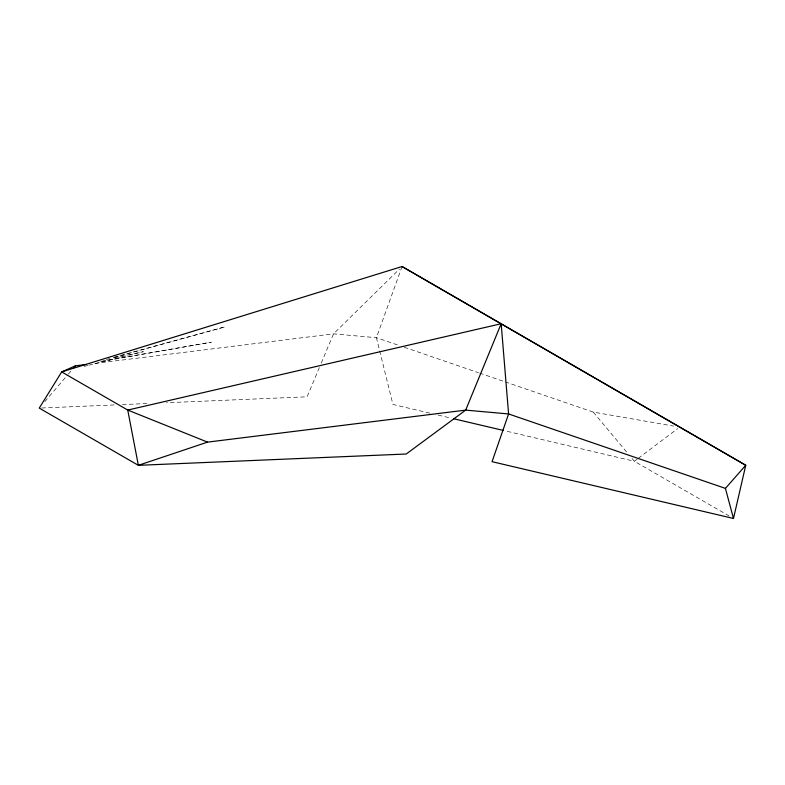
<?xml version="1.0" encoding="UTF-8"?>
<svg xmlns="http://www.w3.org/2000/svg" width="785" height="785" viewBox="0 0 785 785"><rect width="100%" height="100%" fill="white"/><g stroke="black" fill="none" stroke-linecap="round" stroke-linejoin="round"><path stroke-width="0.59" stroke-dasharray="3.92 2.94" d="M402.057 266.517L376.417 337.697L392.942 404.461L429.807 413.136M319.367 367.576L307.102 396.788L166.449 402.734M321.251 363.082L333.507 333.861L399.457 269.069M44.755 401.675L67.539 375.024M68.324 374.102L72.249 369.509M637.263 459.088L634.368 461.266L504.735 430.759M638.225 458.361L677.749 428.571M113.344 357.489L225.01 326.874L113.374 357.656M84.162 366.35L87.714 365.467M88.891 365.182L143.341 351.7L111.156 358.392M106.387 359.383L109.969 358.637M100.657 361.434L211.302 342.191L100.686 361.61M94.789 363.426L333.507 333.861L376.417 337.697L398.456 345.253M41.693 408.004L115.081 404.903M122.421 404.589L146.883 403.559M505.138 381.853L593.264 412.086L673.677 426.078M438.138 415.088L451.218 418.17M404.255 347.245L478.467 372.708M479.625 373.101L503.98 381.461M729.265 516.049L634.368 461.266L632.043 458.479M593.264 412.086L626.607 451.983"/><path stroke-width="1.18" d="M501.173 323.734L508.592 413.95L492.058 461.678L733.484 518.483L745.75 465.269L402.057 266.517L61.672 371.913L39.25 408.102L138.366 465.328L406.218 454.015L465.672 410.123L501.173 323.734L127.749 410.064L61.672 371.913L75.399 365.83L86.301 364.475M73.829 367.665L75.399 365.83M733.484 518.483L725.418 488.388L745.75 465.269L402.057 266.517M207.544 442.122L138.366 465.328L127.749 410.064L207.544 442.122L465.672 410.123L508.592 413.95L725.418 488.388M453.593 418.729L503.548 430.484"/></g></svg>
